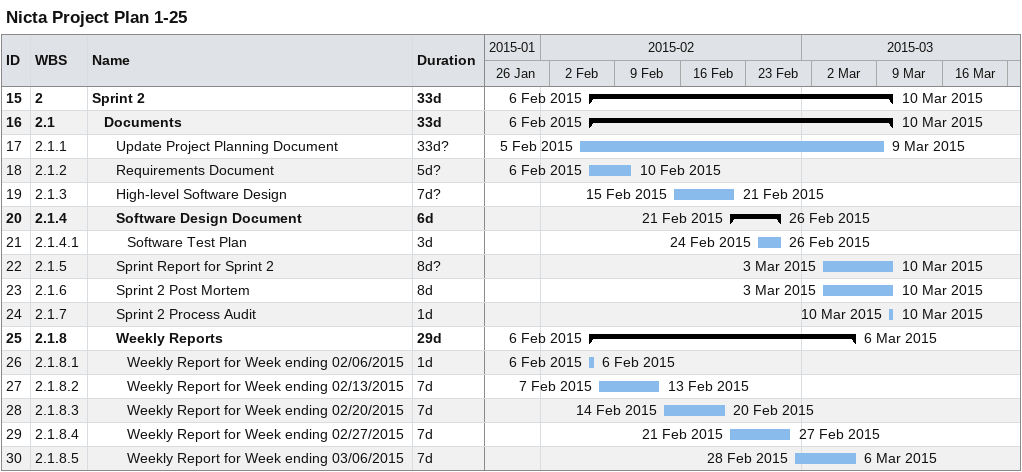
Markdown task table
Nicta Project Plan 1-25

| ID | WBS | Task | Duration | Start | Finish |
|---|---|---|---|---|---|
| 15 | 2 | **Sprint 2** | 33d | 2015-02-06 | 2015-03-10 |
| 16 | 2.1 | **Documents** | 33d | 2015-02-06 | 2015-03-10 |
| 17 | 2.1.1 | Update Project Planning Document | 33d? | 2015-02-05 | 2015-03-09 |
| 18 | 2.1.2 | Requirements Document | 5d? | 2015-02-06 | 2015-02-10 |
| 19 | 2.1.3 | High-level Software Design | 7d? | 2015-02-15 | 2015-02-21 |
| 20 | 2.1.4 | **Software Design Document** | 6d | 2015-02-21 | 2015-02-26 |
| 21 | 2.1.4.1 | Software Test Plan | 3d | 2015-02-24 | 2015-02-26 |
| 22 | 2.1.5 | Sprint Report for Sprint 2 | 8d? | 2015-03-03 | 2015-03-10 |
| 23 | 2.1.6 | Sprint 2 Post Mortem | 8d | 2015-03-03 | 2015-03-10 |
| 24 | 2.1.7 | Sprint 2 Process Audit | 1d | 2015-03-10 | 2015-03-10 |
| 25 | 2.1.8 | **Weekly Reports** | 29d | 2015-02-06 | 2015-03-06 |
| 26 | 2.1.8.1 | Weekly Report for Week ending 02/06/2015 | 1d | 2015-02-06 | 2015-02-06 |
| 27 | 2.1.8.2 | Weekly Report for Week ending 02/13/2015 | 7d | 2015-02-07 | 2015-02-13 |
| 28 | 2.1.8.3 | Weekly Report for Week ending 02/20/2015 | 7d | 2015-02-14 | 2015-02-20 |
| 29 | 2.1.8.4 | Weekly Report for Week ending 02/27/2015 | 7d | 2015-02-21 | 2015-02-27 |
| 30 | 2.1.8.5 | Weekly Report for Week ending 03/06/2015 | 7d | 2015-02-28 | 2015-03-06 |
